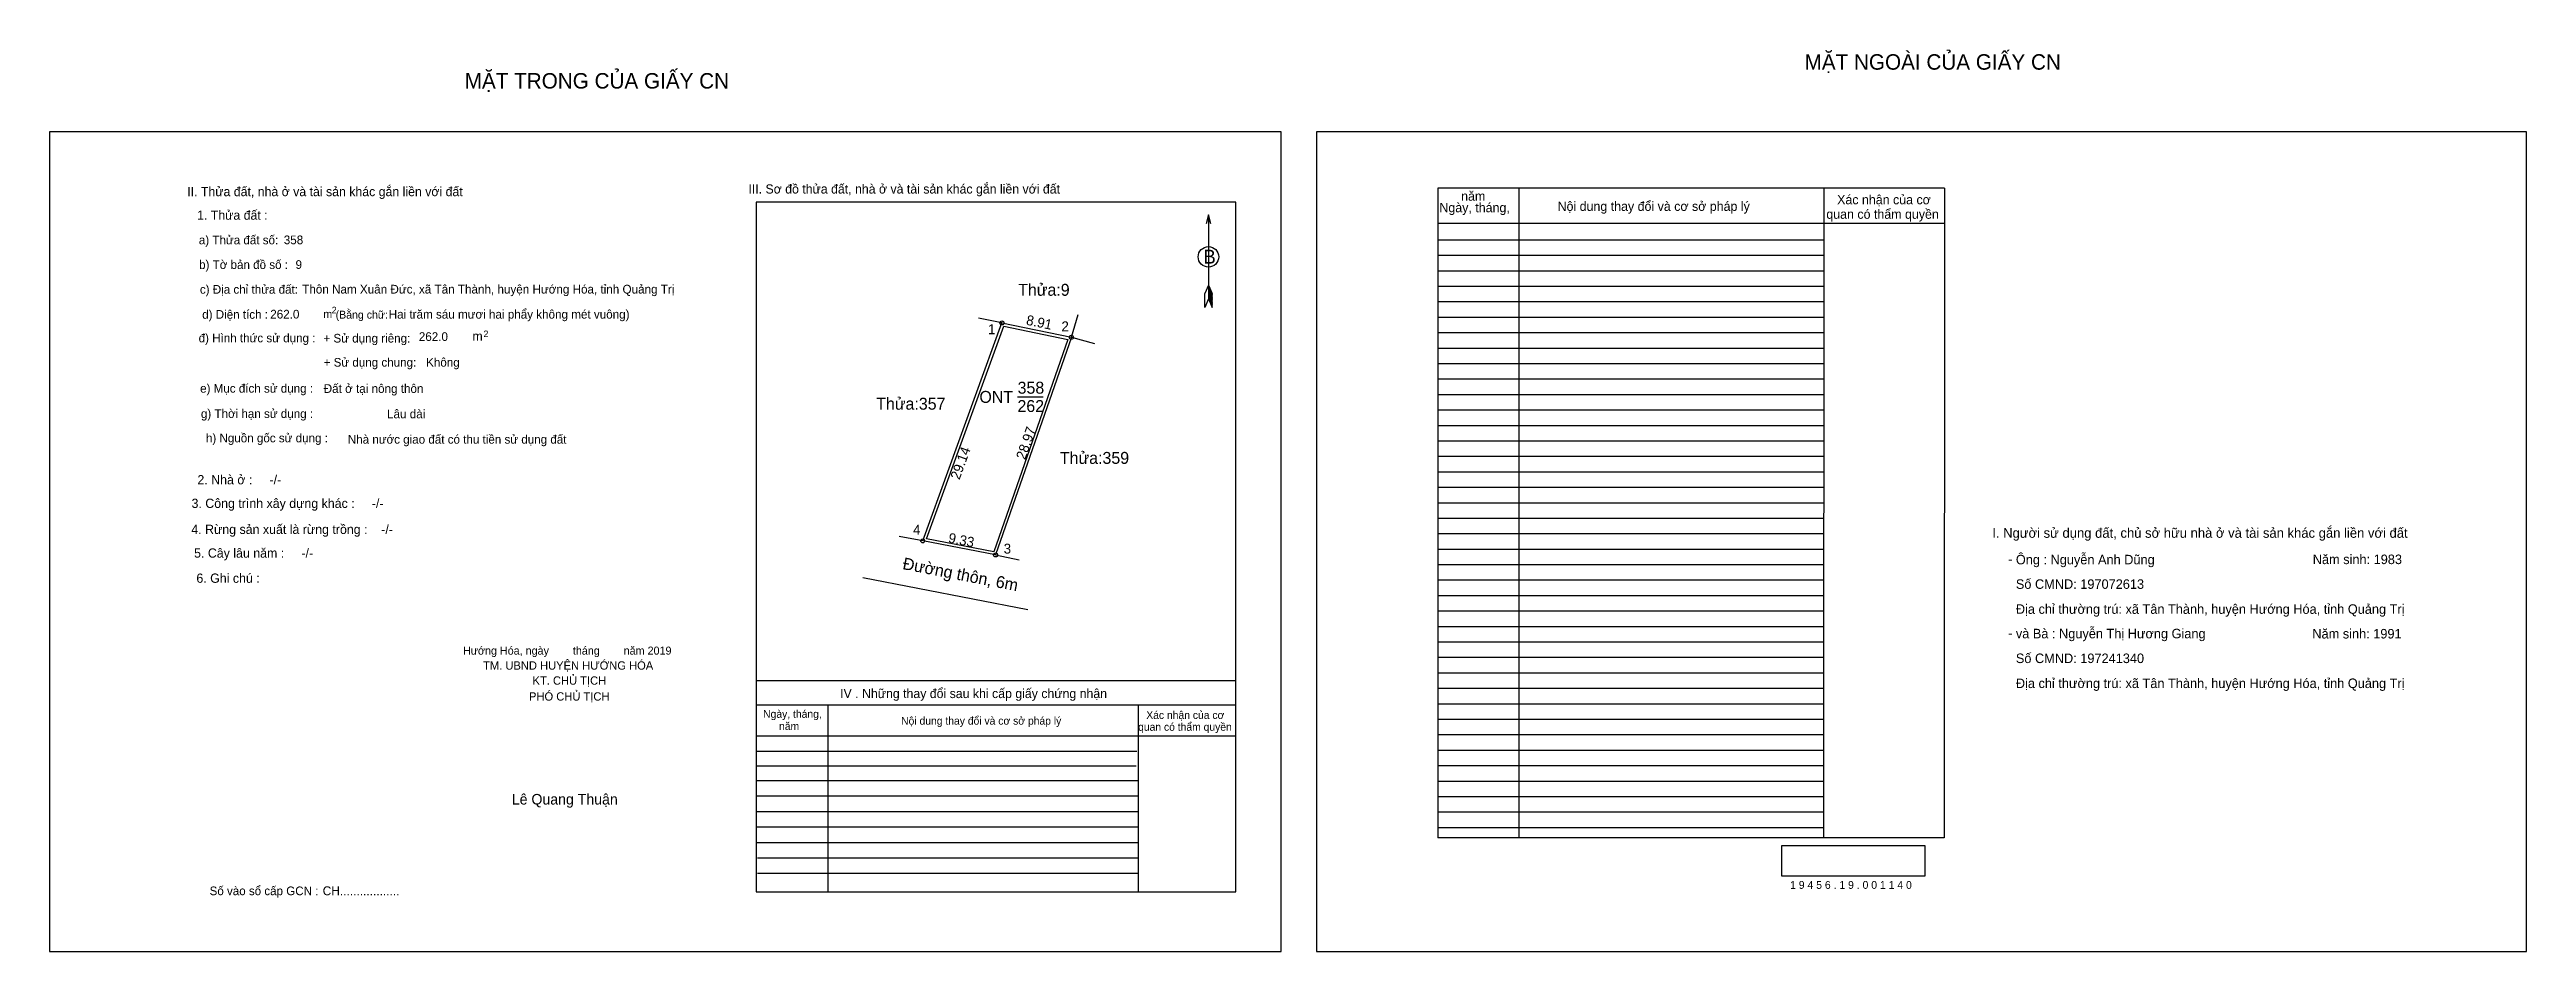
# Model space of a CAD drawing. Extents: x 539314 to 539625, y 1836889 to 1837002.
import ezdxf

# ---------------------------------------------------------------- set-up
doc = ezdxf.new("R2010")
doc.units = 0
for name, color, linetype in [('Default', 7, 'Continuous'), ('Level 1', 7, 'Continuous'), ('Level 10', 7, 'Continuous'), ('Level 11', 7, 'Continuous'), ('Level 13', 7, 'Continuous'), ('Level 27', 7, 'Continuous'), ('Level 35', 7, 'Continuous'), ('Level 36', 7, 'Continuous'), ('Level 40', 7, 'Continuous'), ('Level 49', 7, 'Continuous'), ('Level 5', 7, 'Continuous'), ('Level 52', 7, 'Continuous'), ('Level 55', 7, 'Continuous'), ('Level 6', 7, 'Continuous'), ('Level 7', 7, 'Continuous'), ('Level 8', 7, 'Continuous'), ('Level 9', 7, 'Continuous')]:
    doc.layers.add(name, color=color, linetype=linetype)

msp = doc.modelspace()

# ---------------------------------------------------------------- linework, layer by layer
at = {"layer": 'Level 1'}
for p, q in [((539313.84, 1836991.94), (539313.84, 1836991.94)), ((539473.05, 1836991.94), (539473.05, 1836991.94)), ((539459.48, 1836981.51), (539459.48, 1836970.93)), ((539459.02, 1836969.85), (539459.04, 1836971.6)), ((539459.48, 1836970.93), (539459.02, 1836969.85)), ((539459.48, 1836972.68), (539459.04, 1836971.6)), ((539459.48, 1836972.68), (539459.93, 1836971.6)), ((539459.48, 1836972.53), (539459.93, 1836971.44)), ((539459.48, 1836972.37), (539459.93, 1836971.29)), ((539459.48, 1836972.22), (539459.94, 1836971.13)), ((539459.48, 1836972.07), (539459.94, 1836970.97)), ((539459.48, 1836971.91), (539459.94, 1836970.82)), ((539459.48, 1836971.76), (539459.94, 1836970.66)), ((539459.48, 1836971.61), (539459.95, 1836970.5)), ((539459.48, 1836971.46), (539459.95, 1836970.34)), ((539459.48, 1836971.31), (539459.95, 1836970.19)), ((539459.48, 1836971.16), (539459.95, 1836970.04)), ((539459.48, 1836970.93), (539459.95, 1836969.85)), ((539459.95, 1836969.85), (539459.93, 1836971.6)), ((539468.62, 1836888.91), (539468.62, 1836888.91)), ((539625.12, 1836888.91), (539625.12, 1836888.91))]:
    msp.add_line(p, q, dxfattribs=at)
msp.add_lwpolyline([(539459.79, 1836980.39), (539459.48, 1836981.51), (539459.18, 1836980.39)], dxfattribs=at)
msp.add_circle((539459.48, 1836976.22), 1.29, dxfattribs=at)
at = {"layer": 'Level 10'}
for points in [[(539423.58, 1836940.52), (539433.53, 1836967.91), (539442.26, 1836966.11), (539432.74, 1836938.75)], [(539424.05, 1836940.79), (539433.76, 1836967.51), (539441.8, 1836965.85), (539432.51, 1836939.15)]]:
    msp.add_lwpolyline(points, close=True, dxfattribs=at)
at = {"layer": 'Level 11'}
for centre in [(539433.53, 1836967.91), (539442.26, 1836966.11), (539423.58, 1836940.52), (539423.58, 1836940.52), (539432.74, 1836938.75)]:
    msp.add_circle(centre, 0.25, dxfattribs=at)
at = {"layer": 'Level 27'}
for p, q in [((539433.53, 1836967.91), (539430.59, 1836968.52)), ((539442.26, 1836966.11), (539443.11, 1836968.99)), ((539442.26, 1836966.11), (539445.15, 1836965.32)), ((539423.58, 1836940.52), (539420.63, 1836941.09)), ((539432.74, 1836938.75), (539435.68, 1836938.15))]:
    msp.add_line(p, q, dxfattribs=at)
at = {"layer": 'Level 35'}
msp.add_line((539436.79, 1836931.85), (539416.07, 1836935.86), dxfattribs=at)
at = {"layer": 'Level 40'}
msp.add_lwpolyline([(539313.84, 1836888.91), (539468.62, 1836888.91), (539468.62, 1836991.94), (539313.84, 1836991.94)], close=True, dxfattribs=at)
at = {"layer": 'Level 52'}
for p, q in [((539551.98, 1836984.86), (539488.33, 1836984.86)), ((539488.33, 1836984.86), (539488.33, 1836903.18)), ((539498.48, 1836984.86), (539498.48, 1836903.18)), ((539536.81, 1836984.86), (539536.78, 1836903.18)), ((539551.98, 1836984.86), (539551.95, 1836903.18)), ((539551.98, 1836980.41), (539488.33, 1836980.41)), ((539536.8, 1836978.33), (539488.33, 1836978.33)), ((539536.8, 1836976.39), (539488.33, 1836976.39)), ((539536.8, 1836974.44), (539488.33, 1836974.44)), ((539536.8, 1836972.5), (539488.33, 1836972.5)), ((539536.8, 1836970.55), (539488.33, 1836970.55)), ((539536.8, 1836968.61), (539488.33, 1836968.61)), ((539536.8, 1836966.67), (539488.33, 1836966.67)), ((539536.8, 1836964.72), (539488.33, 1836964.72)), ((539536.8, 1836962.78), (539488.33, 1836962.78)), ((539536.8, 1836960.83), (539488.33, 1836960.83)), ((539536.8, 1836958.89), (539488.33, 1836958.89)), ((539536.8, 1836956.95), (539488.33, 1836956.95)), ((539536.8, 1836955), (539488.33, 1836955)), ((539536.8, 1836953.06), (539488.33, 1836953.06)), ((539536.79, 1836951.11), (539488.33, 1836951.11)), ((539536.79, 1836949.17), (539488.33, 1836949.17)), ((539536.79, 1836947.23), (539488.33, 1836947.23)), ((539536.79, 1836945.28), (539488.33, 1836945.28)), ((539536.79, 1836943.34), (539488.33, 1836943.34)), ((539536.79, 1836941.39), (539488.33, 1836941.39)), ((539536.79, 1836939.45), (539488.33, 1836939.45)), ((539536.79, 1836937.51), (539488.33, 1836937.51)), ((539536.79, 1836935.56), (539488.33, 1836935.56)), ((539536.79, 1836933.62), (539488.33, 1836933.62)), ((539536.79, 1836931.67), (539488.33, 1836931.67)), ((539536.79, 1836929.73), (539488.33, 1836929.73)), ((539536.79, 1836927.79), (539488.33, 1836927.79)), ((539536.79, 1836925.84), (539488.33, 1836925.84)), ((539536.78, 1836923.9), (539488.33, 1836923.9)), ((539536.78, 1836921.95), (539488.33, 1836921.95)), ((539536.78, 1836920.01), (539488.33, 1836920.01)), ((539536.78, 1836918.07), (539488.33, 1836918.07)), ((539536.78, 1836916.12), (539488.33, 1836916.12)), ((539536.78, 1836914.18), (539488.33, 1836914.18)), ((539536.78, 1836912.23), (539488.33, 1836912.23)), ((539536.78, 1836910.29), (539488.33, 1836910.29)), ((539536.78, 1836908.35), (539488.33, 1836908.35)), ((539536.78, 1836906.4), (539488.33, 1836906.4)), ((539536.78, 1836904.46), (539488.33, 1836904.46)), ((539551.95, 1836903.18), (539488.33, 1836903.18))]:
    msp.add_line(p, q, dxfattribs=at)
msp.add_lwpolyline([(539473.05, 1836888.91), (539625.12, 1836888.91), (539625.12, 1836991.94), (539473.05, 1836991.94)], close=True, dxfattribs=at)
at = {"layer": 'Level 6'}
msp.add_lwpolyline([(539531.55, 1836902.24), (539549.51, 1836902.24), (539549.51, 1836898.38), (539531.55, 1836898.38)], close=True, dxfattribs=at)
at = {"layer": 'Level 7'}
for p, q in [((539450.49, 1836914.05), (539402.65, 1836914.05)), ((539450.41, 1836912.2), (539402.65, 1836912.2)), ((539450.65, 1836910.36), (539402.65, 1836910.36)), ((539450.65, 1836908.42), (539402.65, 1836908.42)), ((539450.65, 1836906.47), (539402.65, 1836906.47)), ((539450.65, 1836904.53), (539402.65, 1836904.53)), ((539450.65, 1836902.58), (539402.65, 1836902.58)), ((539450.65, 1836900.64), (539402.8, 1836900.64)), ((539450.65, 1836898.7), (539402.8, 1836898.7))]:
    msp.add_line(p, q, dxfattribs=at)
at = {"layer": 'Level 8'}
for p, q in [((539462.91, 1836983.11), (539402.65, 1836983.11)), ((539402.65, 1836983.11), (539402.65, 1836896.41)), ((539462.91, 1836896.41), (539462.91, 1836983.11)), ((539462.91, 1836922.93), (539402.65, 1836922.93)), ((539462.91, 1836919.87), (539402.65, 1836919.87)), ((539411.64, 1836919.87), (539411.64, 1836896.41)), ((539450.65, 1836919.87), (539450.65, 1836896.41)), ((539462.91, 1836915.98), (539402.65, 1836915.98)), ((539402.65, 1836896.41), (539462.91, 1836896.41))]:
    msp.add_line(p, q, dxfattribs=at)
at = {"layer": 'Level 9'}
msp.add_line((539435.5, 1836958.62), (539438.7, 1836958.62), dxfattribs=at)

# ---------------------------------------------------------------- texts
at = {"layer": 'Default'}
for s, p in [('e) Mục đích sử dụng :', (539332.77, 1836959.15)), ('g) Thời hạn sử dụng :', (539332.87, 1836955.97)), ('h) Nguồn gốc sử dụng :', (539333.5, 1836952.91)), ('Nhà nước giao đất có thu tiền sử dụng đất', (539351.33, 1836952.74))]:
    msp.add_text(s, height=1.0906, dxfattribs=at).set_placement(p)
at = {"layer": 'Level 1'}
msp.add_text('B', height=1.75, dxfattribs=at).set_placement((539458.84, 1836975.37))
at = {"layer": 'Level 13'}
for s, p in [('ONT', (539430.7, 1836957.87)), ('358', (539435.5, 1836959.02)), ('262', (539435.48, 1836956.72))]:
    msp.add_text(s, height=1.5, dxfattribs=at).set_placement(p)
at = {"layer": 'Level 36'}
for s, p in [('Thửa:9', (539435.57, 1836971.33)), ('Thửa:357', (539417.73, 1836957.01)), ('Thửa:359', (539440.81, 1836950.2))]:
    msp.add_text(s, height=1.5, dxfattribs=at).set_placement(p)
at = {"layer": 'Level 49'}
for s, rotation, p in [('8.91', 348.3497, (539436.5, 1836967.71)), ('28.97', 70.8145, (539436.45, 1836950.64)), ('29.14', 70.0354, (539428.19, 1836948.12)), ('9.33', 349.0634, (539426.72, 1836940.32))]:
    msp.add_text(s, height=1.25, rotation=rotation, dxfattribs=at).set_placement(p)
at = {"layer": 'Level 5'}
msp.add_text('Đường thôn, 6m', height=1.5, rotation=349.0346, dxfattribs=at).set_placement((539420.97, 1836936.98))
at = {"layer": 'Level 52'}
for s, height, p in [('Ngày, tháng,', 1.1664, (539488.51, 1836981.83)), ('năm', 1.166, (539491.24, 1836983.28)), ('Nội dung thay đổi và cơ sở pháp lý', 1.1664, (539503.36, 1836982)), (' quan có thẩm quyền', 1.1664, (539536.7, 1836981.01)), ('Xác nhận của cơ', 1.1664, (539538.49, 1836982.83))]:
    msp.add_text(s, height=height, dxfattribs=at).set_placement(p)
at = {"layer": 'Level 55'}
for s, height, p in [('357', 0.055, (539433.47, 1836967.85)), ('357', 0.055, (539433.47, 1836967.85)), ('1', 0.2, (539433.47, 1836967.91)), ('0', 0.055, (539433.51, 1836967.85)), ('359', 0.055, (539442.2, 1836966.05)), ('2', 0.2, (539442.19, 1836966.11)), ('0', 0.055, (539442.24, 1836966.05)), ('4', 0.2, (539423.51, 1836940.52)), ('357', 0.055, (539423.52, 1836940.47)), ('357', 0.055, (539423.52, 1836940.47)), ('0', 0.055, (539423.56, 1836940.47)), ('0', 0.055, (539423.56, 1836940.47)), ('3', 0.2, (539432.68, 1836938.75)), ('359', 0.055, (539432.68, 1836938.7)), ('0', 0.055, (539432.72, 1836938.7)), ('0', 0.055, (539432.72, 1836938.7))]:
    msp.add_text(s, height=height, dxfattribs=at).set_placement(p)
at = {"layer": 'Level 6'}
for s, height, p in [('358', 1.095, (539343.28, 1836977.81)), ('9', 1.09, (539344.76, 1836974.71)), ('Thôn Nam Xuân Đức, xã Tân Thành, huyện Hướng Hóa, tỉnh Quảng Trị', 1.0964, (539345.6, 1836971.61)), ('262.0', 1.095, (539341.58, 1836968.47)), ('Hai trăm sáu mươi hai phẩy không mét vuông)', 1.0949, (539356.47, 1836968.46)), ('262.0', 1.095, (539360.25, 1836965.65)), ('Đất ở tại nông thôn', 1.0964, (539348.3, 1836959.12)), ('Lâu dài', 1.096, (539356.26, 1836955.93)), ('Ông : Nguyễn Anh Dũng', 1.1975, (539560.95, 1836937.57)), ('Năm sinh: 1983', 1.1975, (539598.26, 1836937.6)), ('Số CMND: 197072613', 1.1975, (539560.95, 1836934.49)), ('Địa chỉ thường trú: xã Tân Thành, huyện Hướng Hóa, tỉnh Quảng Trị', 1.1975, (539560.95, 1836931.35)), ('và Bà : Nguyễn Thị Hương Giang', 1.1975, (539560.95, 1836928.27)), ('Năm sinh: 1991', 1.1975, (539598.21, 1836928.25)), ('Số CMND: 197241340', 1.1975, (539560.95, 1836925.16)), ('Địa chỉ thường trú: xã Tân Thành, huyện Hướng Hóa, tỉnh Quảng Trị', 1.1975, (539560.95, 1836922.02)), ('1 9 4 5 6 . 1 9 . 0 0 1 1 4 0', 0.9798, (539532.58, 1836896.78))]:
    msp.add_text(s, height=height, dxfattribs=at).set_placement(p)
at = {"layer": 'Level 7'}
for s, height, p in [('MẶT NGOÀI CỦA GIẤY CN', 1.9439, (539534.4, 1836999.75)), ('MẶT TRONG CỦA GIẤY CN', 1.9439, (539366.02, 1836997.38)), ('III. Sơ đồ thửa đất, nhà ở và tài sản khác gắn liền với đất', 1.1566, (539401.67, 1836984.18)), ('II. Thửa đất, nhà ở và tài sản khác gắn liền với đất', 1.1566, (539331.15, 1836983.85)), ('1. Thửa đất :', 1.1566, (539332.39, 1836980.89)), ('a) Thửa đất số:', 1.0906, (539332.61, 1836977.8)), ('b) Tờ bản đồ số :', 1.0906, (539332.64, 1836974.7)), ('c) Địa chỉ thửa đất:', 1.0906, (539332.74, 1836971.59)), ('2', 0.826, (539349.3, 1836969.12)), ('d) Diện tích :', 1.0906, (539333.03, 1836968.44)), ('m', 0.991, (539348.26, 1836968.54)), ('(Bằng chữ:', 0.991, (539349.8, 1836968.46)), ('2', 0.826, (539368.38, 1836966.13)), ('đ) Hình thức sử dụng :', 1.0906, (539332.58, 1836965.48)), ('+ Sử dụng riêng:', 1.0906, (539348.27, 1836965.45)), ('m', 1.17, (539366.98, 1836965.67)), ('+ Sử dụng chung:', 1.0906, (539348.29, 1836962.42)), ('Không', 1.091, (539361.17, 1836962.42)), ('2. Nhà ở :     -/-', 1.1632, (539332.43, 1836947.63)), ('3. Công trình xây dựng khác :     -/-', 1.1632, (539331.69, 1836944.66)), ('4. Rừng sản xuất là rừng trồng :    -/-', 1.1632, (539331.66, 1836941.39)), ('I. Người sử dụng đất, chủ sở hữu nhà ở và tài sản khác gắn liền với đất', 1.2247, (539557.99, 1836940.91)), ('5. Cây lâu năm :     -/-', 1.1632, (539332.01, 1836938.41)), ('6. Ghi chú :', 1.1632, (539332.3, 1836935.25)), ('-', 1.24, (539559.97, 1836937.61)), ('Hướng Hóa, ngày        tháng        năm 2019', 1.0106, (539365.8, 1836926.22)), ('-', 1.24, (539559.98, 1836928.31)), ('TM. UBND HUYỆN HƯỚNG HÓA', 1.0471, (539368.33, 1836924.33)), ('KT. CHỦ TỊCH', 1.0471, (539374.54, 1836922.44)), ('PHÓ CHỦ TỊCH', 1.0471, (539374.1, 1836920.44)), ('IV . Những thay đổi sau khi cấp giấy chứng nhận', 1.1566, (539413.2, 1836920.76)), ('Ngày, tháng,', 0.972, (539403.52, 1836918.28)), ('năm', 0.972, (539405.52, 1836916.74)), ('Nội dung thay đổi và cơ sở pháp lý', 0.972, (539420.86, 1836917.42)), (' quan có thẩm quyền', 0.972, (539450.28, 1836916.65)), ('Xác nhận của cơ', 0.972, (539451.67, 1836918.14)), ('Lê Quang Thuận', 1.3263, (539371.94, 1836907.38)), ('Số vào sổ cấp GCN :', 1.0886, (539333.96, 1836895.98)), ('CH..................', 1.1197, (539348.17, 1836895.97))]:
    msp.add_text(s, height=height, dxfattribs=at).set_placement(p)
at = {"layer": 'Level 9'}
for s, p in [('1', (539431.78, 1836966.5)), ('2', (539441.01, 1836966.86)), ('4', (539422.36, 1836941.29)), ('3', (539433.75, 1836938.92))]:
    msp.add_text(s, height=1.25, dxfattribs=at).set_placement(p)

doc.saveas('drawing.dxf')
